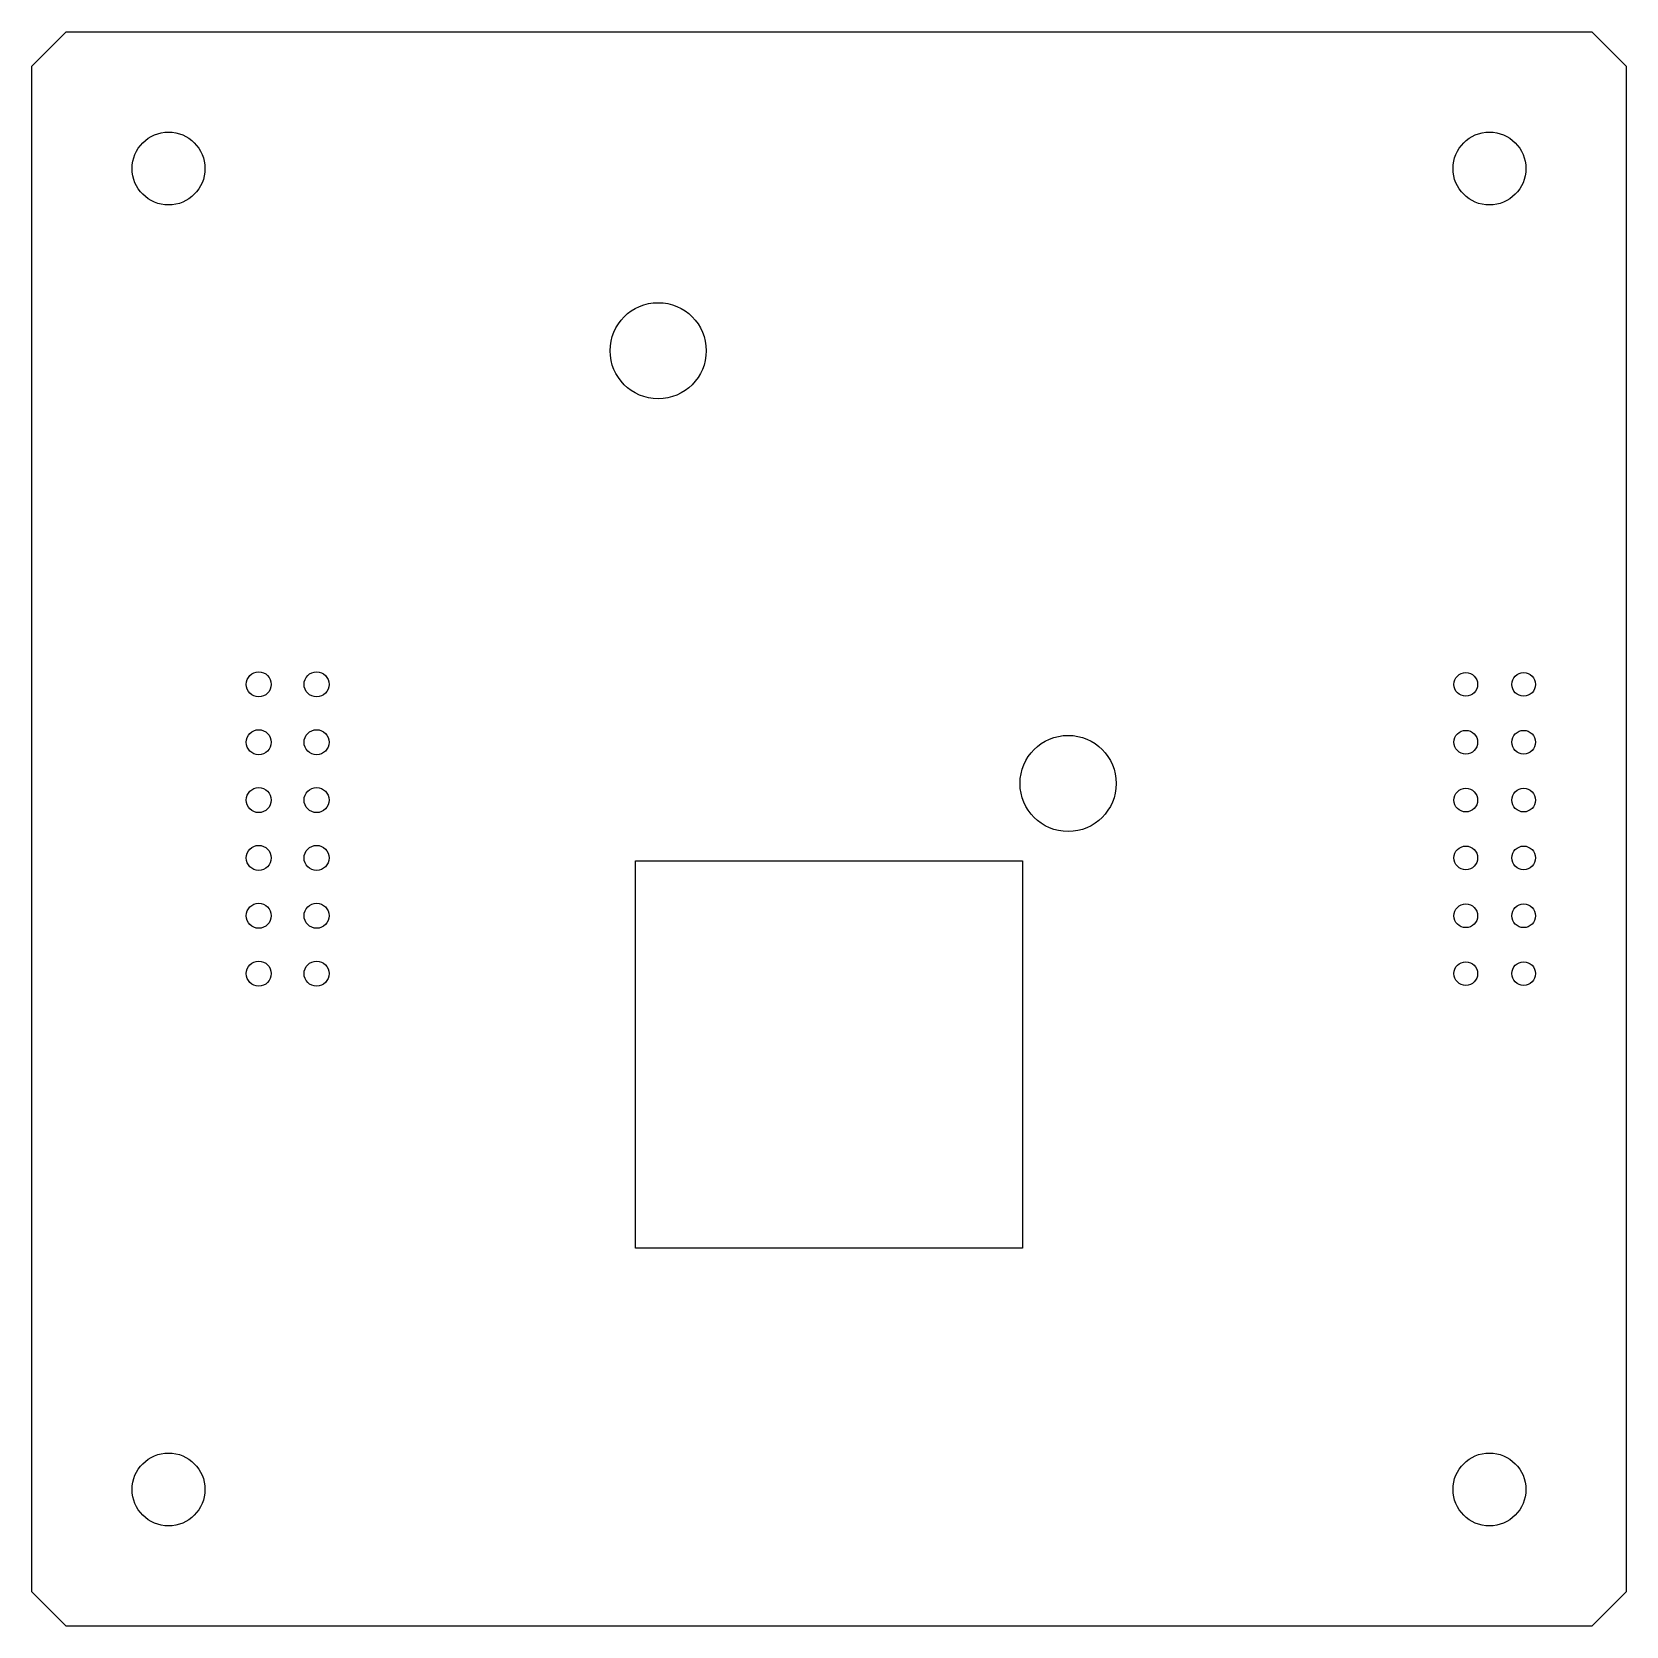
# Model space of a CAD drawing. Extents: x 465 to 535, y 465 to 535.
import ezdxf

# ---------------------------------------------------------------- set-up
doc = ezdxf.new("R2010")
doc.units = 0
doc.layers.get('0').update_dxf_attribs({"linetype": 'CONTINUOUS'})
doc.layers.add('_BOARD', color=254, linetype='CONTINUOUS')
doc.layers.add('_DRILL', color=251, linetype='CONTINUOUS')

# ---------------------------------------------------------------- blocks, each defined once
blk = doc.blocks.new('_HOLE')
blk.add_circle((0, 0), 0.5)

msp = doc.modelspace()

# ---------------------------------------------------------------- linework, layer by layer
at = {"layer": '_BOARD', "color": 3}
for points in [[(465, 466.5), (465, 533.5), (465, 533.5), (466.5, 535), (466.5, 535), (533.5, 535), (533.5, 535), (535, 533.5), (535, 533.5), (535, 466.5), (535, 466.5), (533.5, 465), (533.5, 465), (466.5, 465), (466.5, 465), (465, 466.5), (465, 466.5)], [(491.5, 498.6), (508.5, 498.6), (508.5, 498.6), (508.5, 481.6), (508.5, 481.6), (491.5, 481.6), (491.5, 481.6), (491.5, 498.6), (491.5, 498.6)]]:
    msp.add_lwpolyline(points, close=True, dxfattribs=at)

# ---------------------------------------------------------------- block references
at = {"layer": '_DRILL'}
for p, xscale, yscale in [((471, 529), 3.2, 3.2), ((529, 529), 3.2, 3.2), ((492.5, 521), 4.22, 4.22), ((474.96, 506.35), 1.1, 1.1), ((477.5, 506.35), 1.1, 1.1), ((527.96, 506.35), 1.04, 1.04), ((530.5, 506.35), 1.04, 1.04), ((474.96, 503.81), 1.1, 1.1), ((477.5, 503.81), 1.1, 1.1), ((510.5, 502), 4.22, 4.22), ((527.96, 503.81), 1.04, 1.04), ((530.5, 503.81), 1.04, 1.04), ((474.96, 501.27), 1.1, 1.1), ((477.5, 501.27), 1.1, 1.1), ((527.96, 501.27), 1.04, 1.04), ((530.5, 501.27), 1.04, 1.04), ((474.96, 498.73), 1.1, 1.1), ((477.5, 498.73), 1.1, 1.1), ((527.96, 498.73), 1.04, 1.04), ((530.5, 498.73), 1.04, 1.04), ((474.96, 496.19), 1.1, 1.1), ((477.5, 496.19), 1.1, 1.1), ((527.96, 496.19), 1.04, 1.04), ((530.5, 496.19), 1.04, 1.04), ((474.96, 493.65), 1.1, 1.1), ((477.5, 493.65), 1.1, 1.1), ((527.96, 493.65), 1.04, 1.04), ((530.5, 493.65), 1.04, 1.04), ((471, 471), 3.2, 3.2), ((529, 471), 3.2, 3.2)]:
    msp.add_blockref('_HOLE', p, dxfattribs=dict(at, xscale=xscale, yscale=yscale))

doc.saveas('drawing.dxf')
